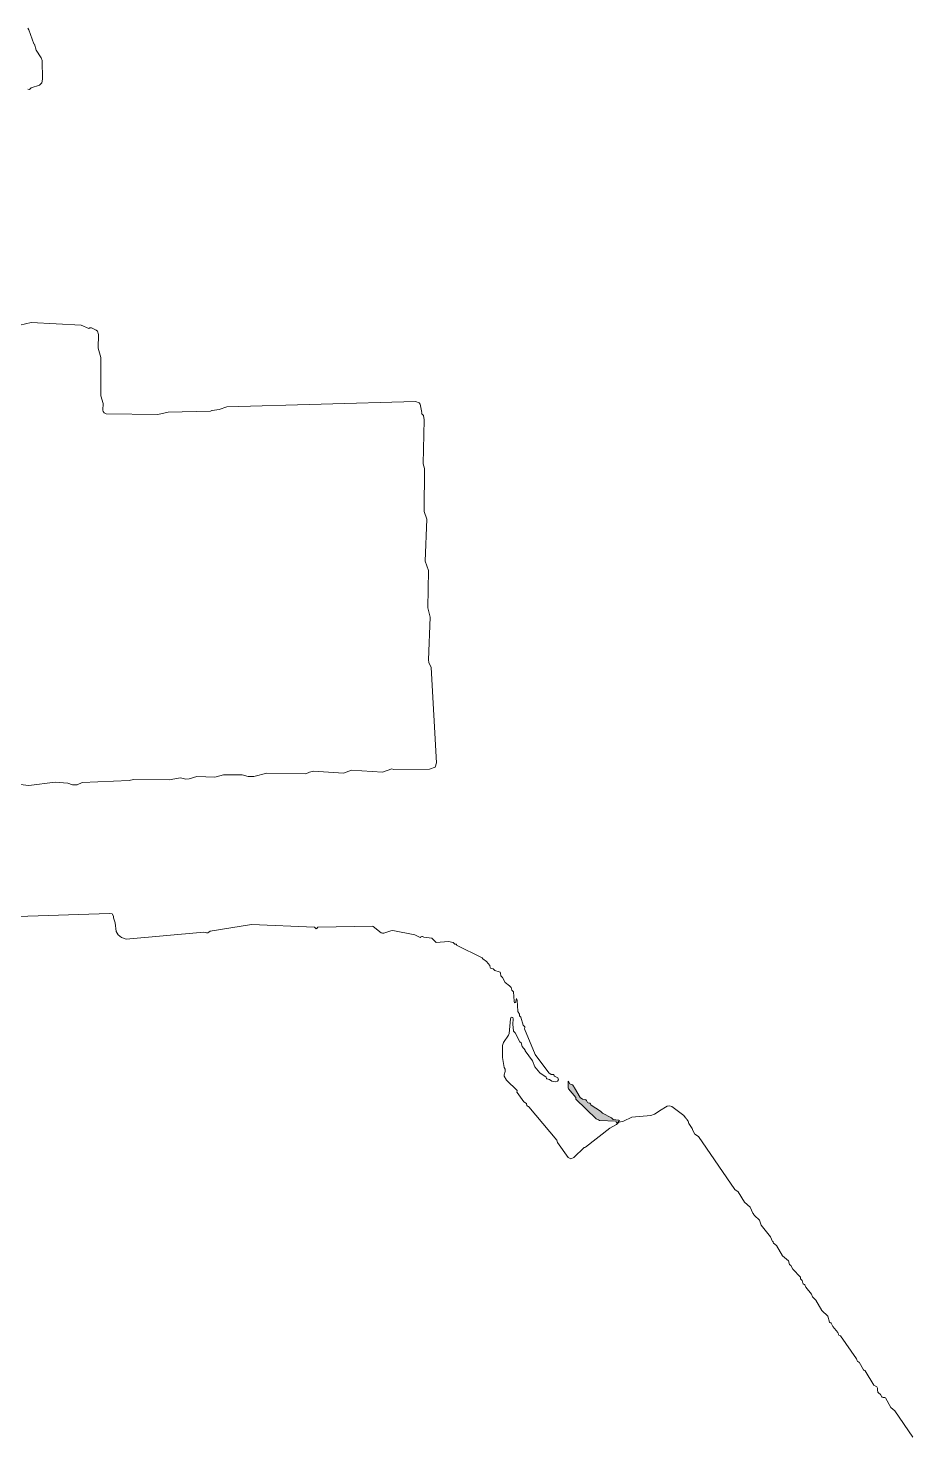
# Model space of a CAD drawing. Header units: inches. Extents: x -230 to 1081, y -574 to 1166.
# Drawn here: x 848.2 to 958.2, y 22.6 to 197.8 of the extents above; entities that cross this region are included whole.
import ezdxf

# ---------------------------------------------------------------- set-up
doc = ezdxf.new("R2010")
doc.units = ezdxf.units.IN
doc.header["$MEASUREMENT"] = 0
doc.layers.add('Layer 1', color=7, linetype='Continuous')

# ---------------------------------------------------------------- blocks, each defined once
blk = doc.blocks.new('block 2')
at = {"layer": 'Layer 1', "true_color": 0xffffff}
h = blk.add_hatch(color=7, dxfattribs=at)
h.dxf.hatch_style = 2
h.paths.add_polyline_path([(921.68, 61.96), (920.98, 62.05), (920.77, 62.26), (919.65, 62.87), (919.39, 63.11), (918.23, 63.85), (918.2, 63.89), (918.15, 64.02), (918.12, 64.06), (918.05, 64.1), (917.88, 64.13), (917.8, 64.17), (917.75, 64.24), (917.65, 64.42), (917.59, 64.49), (917.49, 64.53), (917.17, 64.59), (916.87, 64.81), (916.15, 65.99), (916.14, 66.06), (916.09, 66.17), (915.9, 66.39), (915.83, 66.43), (915.66, 66.46), (915.58, 66.5), (915.42, 66.79), (915.37, 66.82), (915.37, 65.97), (915.41, 65.88), (916.32, 64.8), (916.33, 64.76), (916.32, 64.64), (916.32, 64.59), (918.86, 62.14), (919.14, 62.03), (919.29, 61.95), (921.3, 61.84), (921.34, 61.79), (921.34, 61.71), (921.38, 61.64), (921.51, 61.63), (921.5, 61.64), (921.78, 61.92)])
at = {"layer": 'Layer 1', "lineweight": 0}
for points in [[(958.25, 22.56), (956.03, 25.84), (955.5, 26.26), (954.86, 27.43), (954.77, 27.48), (954.55, 27.5), (954.44, 27.53), (954.38, 27.59), (954.23, 27.85), (953.96, 28.09), (953.91, 28.17), (953.85, 28.44), (953.85, 28.65), (953.79, 28.8), (953.41, 29.04), (952.32, 30.82), (952.29, 30.84), (952.15, 30.89), (952.11, 30.92), (951.58, 31.88), (951.54, 31.9), (951.41, 31.95), (951.37, 31.98), (951.26, 32.3), (949.25, 35.16), (949.21, 35.18), (949.04, 35.26), (949, 35.34), (948.97, 35.51), (948.93, 35.58), (948.3, 36.32), (948.09, 36.75), (948.05, 36.77), (947.92, 36.82), (947.87, 36.85), (947.66, 37.59), (946.91, 38.33), (946.18, 39.6), (945.76, 40.03), (945.65, 40.35), (944.93, 41.2), (944.8, 41.51), (944.77, 41.54), (944.63, 41.59), (944.59, 41.62), (944.55, 41.72), (944.49, 42.04), (944.27, 42.25), (944.26, 42.29), (944.28, 42.42), (944.27, 42.46), (943.34, 43.44), (943.06, 43.9), (942.9, 44.05), (942.86, 44.15), (942.83, 44.38), (942.79, 44.47), (942.05, 45.11), (941.31, 46.38), (940.93, 46.69), (940.89, 46.8), (940.87, 46.86), (940.84, 46.88), (940.81, 46.89), (940.78, 46.91), (940.56, 47.47), (939.4, 48.92), (939.19, 49.56), (938.55, 50.12), (938.45, 50.3), (938.44, 50.36), (938.41, 50.38), (938.38, 50.38), (938.34, 50.4), (938.03, 51.14), (937.29, 51.78), (936.54, 53.05), (936.12, 53.37), (931.57, 59.93), (931.14, 60.25), (930.87, 60.68), (930.78, 60.94), (930.38, 61.56), (930.3, 61.84), (930.12, 62.07), (930.07, 62.22), (930.04, 62.23), (930.01, 62.24), (929.98, 62.26), (929.78, 62.55), (928.25, 63.67), (927.97, 63.75), (927.68, 63.71), (926.73, 63.16), (926.59, 63), (926.11, 62.74), (925.64, 62.58), (923.31, 62.37), (922.25, 61.84), (921.72, 61.73), (921.63, 61.67), (921.4, 61.42), (920.56, 60.99), (917.54, 58.63), (917.44, 58.59), (917.38, 58.56), (916.07, 57.32), (915.69, 57.18), (915.37, 57.33), (914.05, 59.22), (913.96, 59.49), (910.5, 63.64), (910.46, 63.66), (910.33, 63.72), (910.29, 63.75), (910.25, 63.82), (910.21, 63.99), (910.18, 64.06), (909.86, 64.27), (909.02, 65.44), (909, 65.48), (909.02, 65.61), (909.02, 65.65), (907.7, 66.95), (907.43, 67.45), (907.43, 67.61), (907.53, 68.03), (907.53, 68.3), (907.52, 68.31), (907.43, 68.51), (907.19, 69.78), (907.22, 71.26), (907.35, 71.63), (907.96, 72.53), (908.02, 72.74), (908.21, 74.58), (908.29, 74.78), (908.49, 74.76), (908.53, 74.59), (908.49, 73.91), (908.59, 73.06), (908.8, 72.85), (909.38, 71.73), (909.54, 71.58), (909.59, 71.48), (909.61, 71.26), (909.65, 71.16), (910.01, 70.68), (910.04, 70.59), (910.92, 69.36), (911.24, 68.62), (911.85, 67.86), (912.62, 67.34), (912.64, 67.31), (912.69, 67.17), (912.72, 67.13), (913.04, 67.03), (913.36, 66.82), (913.74, 66.75), (914.04, 66.81), (914.17, 66.98), (914.1, 67.24), (914.02, 67.3), (913.67, 67.45), (913.65, 67.5), (913.6, 67.62), (913.57, 67.66), (913.49, 67.67), (913.32, 67.65), (913.25, 67.66), (912.95, 67.88), (911.25, 70.15), (909.96, 73.35), (909.98, 73.51), (909.97, 73.59), (909.8, 73.75), (909.76, 73.8), (909.47, 74.77), (909.33, 74.97), (909.32, 75.01), (909.33, 75.18), (909.12, 75.5), (909.11, 75.54), (909.02, 76.87), (908.96, 77.09), (908.81, 76.62), (908.7, 76.56), (908.65, 76.79), (908.59, 77.93), (908.38, 78.14), (908.27, 78.46), (908.09, 78.67), (907.53, 79.1), (907.22, 79.73), (907.17, 79.78), (907.05, 79.88), (907, 79.94), (906.95, 80.28), (906.9, 80.37), (906.78, 80.44), (906.26, 80.58), (906.05, 80.79), (905.8, 80.86), (905.73, 80.9), (905.69, 80.96), (905.63, 81.21), (905.2, 81.73), (904.78, 82.06), (904.72, 82.08), (904.7, 82.1), (904.7, 82.14), (904.67, 82.17), (901.5, 83.76), (901.49, 83.77), (901.5, 83.84), (901.5, 83.86), (901.46, 83.87), (901.33, 83.86), (901.29, 83.86), (901.13, 84.04), (901.07, 84.07), (900.47, 84.18), (898.96, 84.07), (898.43, 84.6), (897.41, 84.73), (897.32, 84.79), (897.26, 84.82), (897.16, 84.8), (897, 84.72), (896.95, 84.71), (896.31, 85.03), (893.56, 85.56), (893.33, 85.53), (892.45, 85.23), (892.29, 85.24), (892.13, 85.29), (891.13, 86.05), (891.02, 86.09), (884.24, 85.98), (884.19, 85.93), (884.11, 85.8), (884.03, 85.77), (883.87, 85.94), (883.82, 85.98), (875.98, 86.3), (870.85, 85.49), (870.69, 85.34), (870.54, 85.26), (870.39, 85.27), (870.05, 85.34), (860.39, 84.48), (859.81, 84.7), (859.4, 85.03), (859.15, 85.45), (859.04, 86.51), (858.83, 87.14), (858.83, 87.36), (858.63, 87.65), (858.27, 87.7), (835.53, 86.93)], [(845.8, 103.87), (848.27, 103.59), (851.56, 104.01), (853.13, 103.9), (853.72, 103.69), (854.06, 103.66), (854.28, 103.7), (854.91, 103.98), (860.78, 104.24), (861.32, 104.36), (865.76, 104.32), (867.16, 104.57), (867.83, 104.4), (868.22, 104.41), (869.2, 104.72), (871.43, 104.62), (872.49, 104.93), (874.82, 104.93), (875.56, 104.72), (876.28, 104.72), (877.89, 105.14), (882.76, 105.04), (883.19, 105.24), (883.71, 105.36), (887.42, 105.14), (888.41, 105.49), (892.29, 105.25), (893.45, 105.67), (893.46, 105.66), (893.66, 105.57), (898.11, 105.62), (898.85, 105.89), (898.99, 106.42), (898.32, 118.27), (898.06, 118.9), (898, 119.23), (898.22, 124.52), (897.9, 125.69), (898, 130.34), (897.58, 131.51), (897.79, 136.7), (897.45, 137.66), (897.52, 143.02), (897.33, 143.6), (897.46, 149.06), (897.37, 149.61), (897.16, 149.83), (897.15, 149.88), (897.16, 149.99), (896.96, 151.02), (896.84, 151.2), (896.38, 151.35), (872.91, 150.67), (871.96, 150.36), (871.11, 150.25), (871.04, 150.23), (870.9, 150.14), (865.6, 150.04), (864.33, 149.72), (857.89, 149.8), (857.66, 149.93), (857.54, 150.12), (857.51, 150.28), (857.54, 151.12), (857.24, 152.05), (857.24, 156.81), (856.92, 157.98), (856.94, 159.7), (856.82, 160.1), (856.67, 160.22), (856.08, 160.52), (855.97, 160.53), (855.88, 160.51), (855.76, 160.41), (854.8, 160.84), (848.56, 161.16), (847.18, 160.84)], [(848.17, 190.18), (848.35, 190.17), (848.57, 190.34), (849.62, 190.68), (849.89, 190.96), (850, 191.43), (849.96, 193.76), (849.83, 194.08), (849.19, 195.04), (848.98, 195.78), (848.96, 195.8), (848.93, 195.81), (848.9, 195.83), (848.29, 197.56), (848.14, 197.78)], [(921.68, 61.96), (920.98, 62.05), (920.77, 62.26), (919.65, 62.87), (919.39, 63.11), (918.23, 63.85), (918.2, 63.89), (918.15, 64.02), (918.12, 64.06), (918.05, 64.1), (917.88, 64.13), (917.8, 64.17), (917.75, 64.24), (917.65, 64.42), (917.59, 64.49), (917.49, 64.53), (917.17, 64.59), (916.87, 64.81), (916.15, 65.99), (916.14, 66.06), (916.09, 66.17), (915.9, 66.39), (915.83, 66.43), (915.66, 66.46), (915.58, 66.5), (915.42, 66.79), (915.37, 66.82), (915.37, 65.97), (915.41, 65.88), (916.32, 64.8), (916.33, 64.76), (916.32, 64.64), (916.32, 64.59), (918.86, 62.14), (919.14, 62.03), (919.29, 61.95), (921.3, 61.84), (921.34, 61.79), (921.34, 61.71), (921.38, 61.64), (921.51, 61.63), (921.5, 61.64), (921.78, 61.92), (921.68, 61.96)]]:
    blk.add_lwpolyline(points, dxfattribs=at)

msp = doc.modelspace()

# ---------------------------------------------------------------- block references
at = {"layer": 'Layer 1'}
msp.add_blockref('block 2', (0, 0), dxfattribs=at)

doc.saveas('drawing.dxf')
